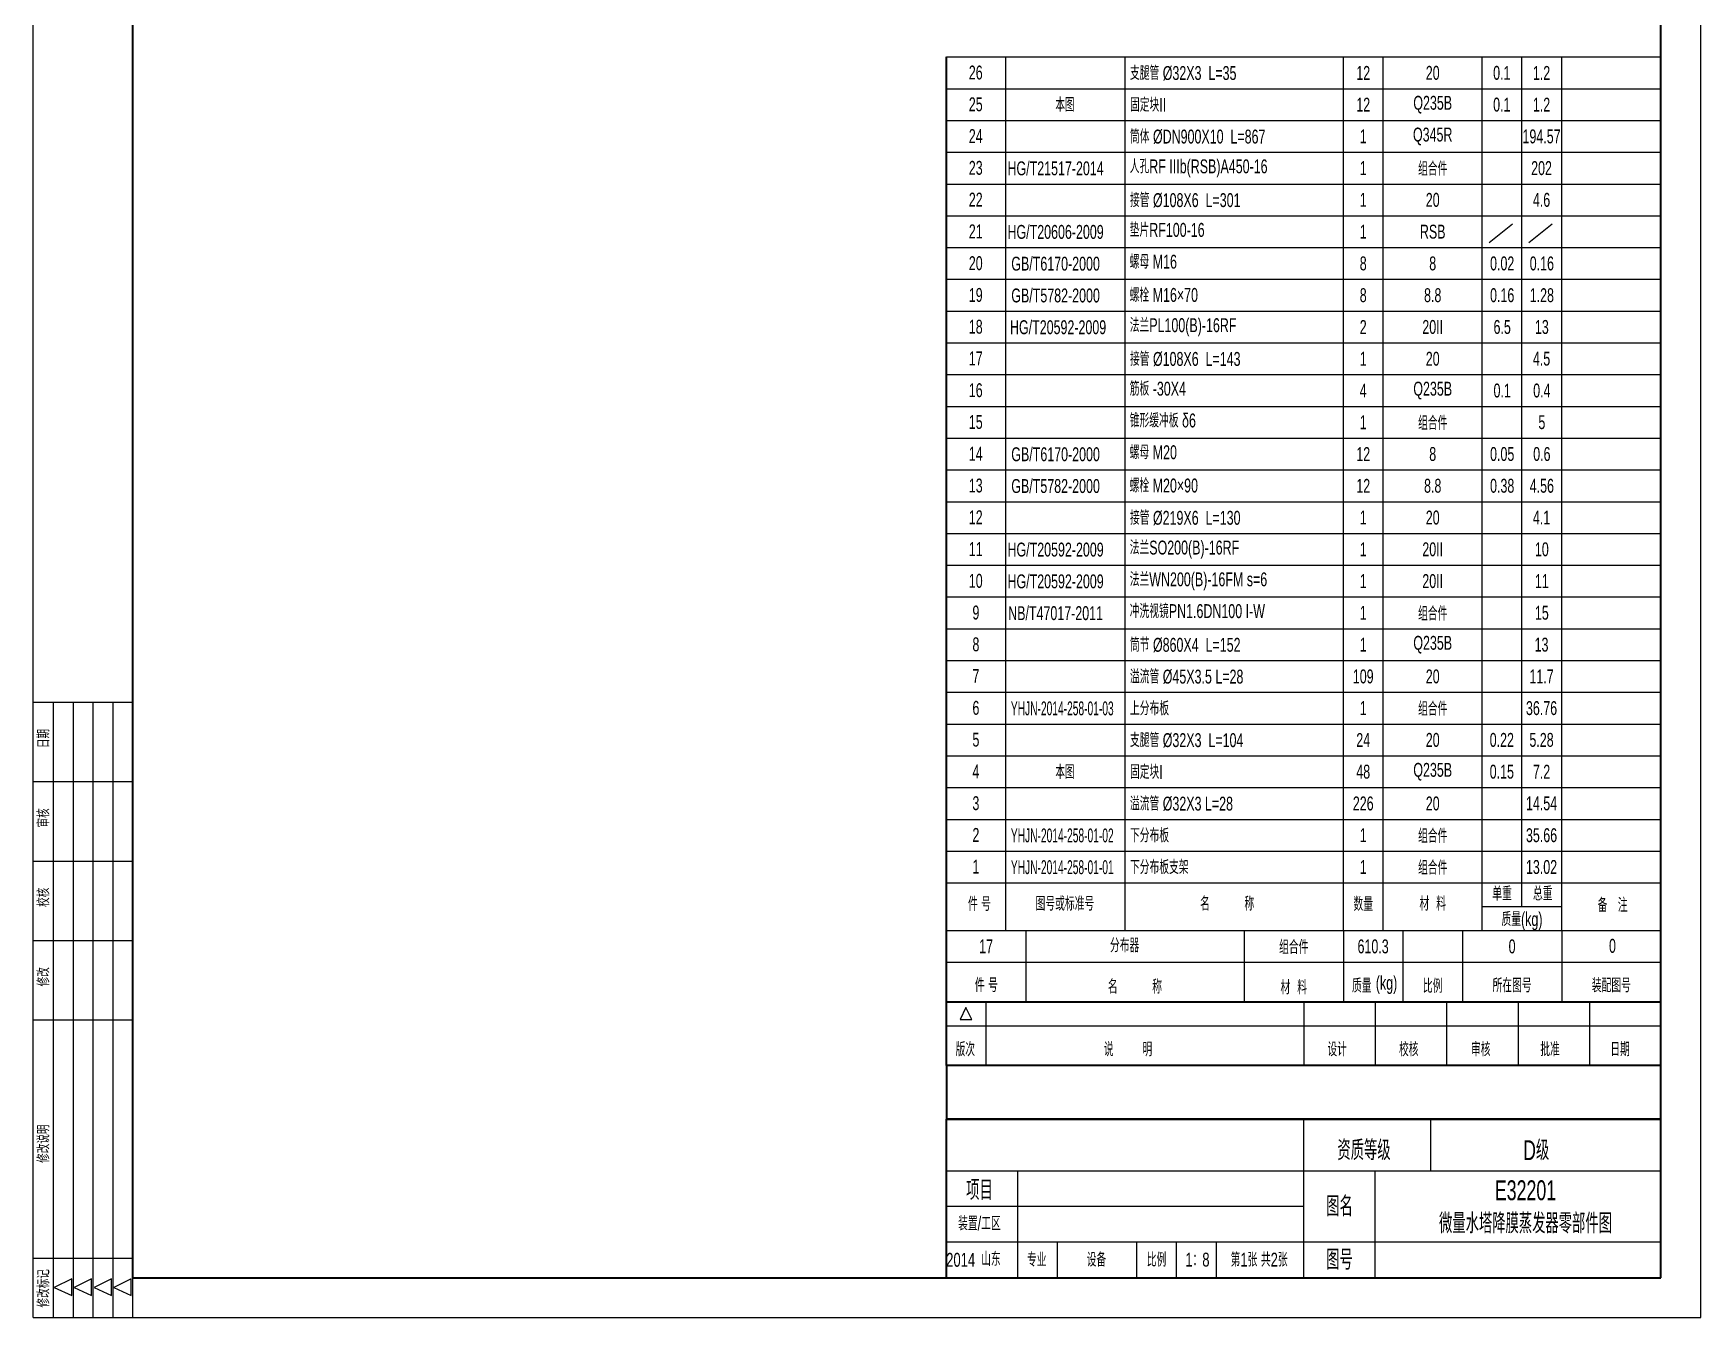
# Model space of a CAD drawing. Header units: millimetres. Extents: x 173791 to 206178, y -159089 to -143118.
# Drawn here: x 176461 to 179122, y -150096 to -148047 of the extents above; entities that cross this region are included whole.
import ezdxf
from ezdxf.enums import TextEntityAlignment as Align

# ---------------------------------------------------------------- set-up
doc = ezdxf.new("R2010")
doc.units = ezdxf.units.MM
doc.layers.add('图层1', color=4, linetype='Continuous', lineweight=35)
doc.styles.add('样式 3.5', font='roms.shx', dxfattribs={"width": 0.7, "height": 3.5, "bigfont": 'hztxt.shx'})
doc.styles.add('样式 5', font='roms.shx', dxfattribs={"width": 0.67, "height": 5, "bigfont": 'hztxt.shx'})

msp = doc.modelspace()

# ---------------------------------------------------------------- linework, layer by layer
at = {"color": 7, "linetype": 'Continuous'}
for p, q in [((176461.2, -150096.4), (176461.2, -146332.8)), ((179122.4, -150096.4), (179122.4, -146332.8)), ((176461.2, -149114.3), (176619.6, -149114.3)), ((176492.9, -149114.3), (176492.9, -150096.4)), ((176524.6, -149114.3), (176524.6, -150096.4)), ((176556.3, -149114.3), (176556.3, -150096.4)), ((176588, -149114.3), (176588, -150096.4)), ((176461.2, -149241.1), (176619.6, -149241.1)), ((176461.2, -149367.8), (176619.6, -149367.8)), ((176461.2, -149494.5), (176619.6, -149494.5)), ((176461.2, -149621.2), (176619.6, -149621.2)), ((176461.2, -150001.4), (176619.6, -150001.4)), ((176461.2, -150096.4), (179122.4, -150096.4))]:
    msp.add_line(p, q, dxfattribs=at)
for p, q in [((177918.5, -148084.7), (179059, -148084.7)), ((178013.6, -149478.7), (178013.6, -148084.7)), ((178203.6, -149478.7), (178203.6, -148084.7)), ((178552.1, -149478.7), (178552.1, -148084.7)), ((178615.5, -149478.7), (178615.5, -148084.7)), ((178773.9, -149478.7), (178773.9, -148084.7)), ((178837.2, -149440.6), (178837.2, -148084.7)), ((178900.6, -149478.7), (178900.6, -148084.7)), ((177918.5, -148135.4), (179059, -148135.4)), ((177918.5, -148186.1), (179059, -148186.1)), ((177918.5, -148236.8), (179059, -148236.8)), ((177918.5, -148287.5), (179059, -148287.5)), ((177918.5, -148338.2), (179059, -148338.2)), ((178784.7, -148381), (178821.9, -148351)), ((178848.1, -148381), (178885.3, -148351)), ((177918.5, -148388.9), (179059, -148388.9)), ((177918.5, -148439.6), (179059, -148439.6)), ((177918.5, -148490.2), (179059, -148490.2)), ((177918.5, -148540.9), (179059, -148540.9)), ((177918.5, -148591.6), (179059, -148591.6)), ((177918.5, -148642.3), (179059, -148642.3)), ((177918.5, -148693), (179059, -148693)), ((177918.5, -148743.7), (179059, -148743.7)), ((177918.5, -148794.4), (179059, -148794.4)), ((177918.5, -148845.1), (179059, -148845.1)), ((177918.5, -148895.7), (179059, -148895.7)), ((177918.5, -148946.4), (179059, -148946.4)), ((177918.5, -148997.1), (179059, -148997.1)), ((177918.5, -149047.8), (179059, -149047.8)), ((177918.5, -149098.5), (179059, -149098.5)), ((177918.5, -149149.2), (179059, -149149.2)), ((177918.5, -149199.9), (179059, -149199.9)), ((177918.5, -149250.6), (179059, -149250.6)), ((177918.5, -149301.3), (179059, -149301.3)), ((177918.5, -149351.9), (179059, -149351.9)), ((177918.5, -149402.6), (179059, -149402.6)), ((178773.9, -149440.6), (178900.6, -149440.6)), ((177918.5, -149478.7), (179059, -149478.7)), ((177918.5, -149592.7), (179059, -149592.7)), ((177949.3, -149601.4), (177940.6, -149620.6)), ((177959.1, -149620.6), (177949.3, -149601.4)), ((177981.9, -149694.1), (177981.9, -149592.7)), ((178488.8, -149592.7), (178488.8, -149694.1)), ((178602.8, -149592.7), (178602.8, -149694.1)), ((178716.8, -149592.7), (178716.8, -149694.1)), ((178830.9, -149592.7), (178830.9, -149694.1)), ((178944.9, -149592.7), (178944.9, -149694.1)), ((177918.5, -149609.2), (177918.5, -149640.9)), ((177918.5, -149630.7), (179059, -149630.7)), ((177940.6, -149620.6), (177959.1, -149620.6)), ((178488.8, -150033.1), (178488.8, -149779.6)), ((178691.5, -149862), (178691.5, -149779.6)), ((177918.5, -149862), (179059, -149862)), ((178032.6, -150033.1), (178032.6, -149862)), ((178602.8, -150033.1), (178602.8, -149862)), ((178488.8, -149919), (177918.5, -149919)), ((179059, -149976), (177918.5, -149976)), ((178095.9, -150033.1), (178095.9, -149976)), ((178222.6, -150033.1), (178222.6, -149976)), ((178286, -150033.1), (178286, -149976)), ((178349.4, -150033.1), (178349.4, -149976)), ((176619.6, -150033.1), (176619.6, -150096.4)), ((176522.5, -150034.3), (176494.7, -150048.4)), ((176494.7, -150048.4), (176522.5, -150061)), ((176522.5, -150061), (176522.5, -150034.3)), ((176554.2, -150034.3), (176526.4, -150048.4)), ((176526.4, -150048.4), (176554.2, -150061)), ((176554.2, -150061), (176554.2, -150034.3)), ((176585.9, -150034.3), (176558.1, -150048.4)), ((176558.1, -150048.4), (176585.9, -150061)), ((176585.9, -150061), (176585.9, -150034.3)), ((176617.5, -150034.3), (176589.8, -150048.4)), ((176589.8, -150048.4), (176617.5, -150061)), ((176617.5, -150061), (176617.5, -150034.3))]:
    msp.add_line(p, q)
at = {"color": 4}
for p, q in [((177918.5, -149406.4), (177918.5, -149438.1)), ((177918.5, -149406.4), (177918.5, -149438.1)), ((177918.5, -149406.4), (177918.5, -149438.1)), ((177918.5, -149457.1), (177918.5, -149488.8))]:
    msp.add_line(p, q, dxfattribs=at)
for points in [[(178045.2, -149478.7), (178045.2, -149592.7)], [(178393.7, -149478.7), (178393.7, -149592.7)], [(178552.1, -149478.7), (178552.1, -149592.7)], [(178647.2, -149478.7), (178647.2, -149592.7)], [(178742.2, -149478.7), (178742.2, -149592.7)], [(178900.6, -149478.7), (178900.6, -149592.7)], [(177918.5, -149529.3), (179059, -149529.3)]]:
    msp.add_lwpolyline(points)
at = {"layer": '图层1'}
for p, q in [((176619.6, -146396.2), (176619.6, -150033.1)), ((179059, -150033.1), (179059, -146396.2)), ((179059, -150033.1), (179059, -146396.2)), ((177918.5, -149640.9), (177918.5, -148084.7)), ((177918.5, -149694.1), (177918.5, -149212.5)), ((177918.5, -149694.1), (177918.5, -149212.5)), ((177918.5, -149592.7), (179059, -149592.7)), ((179059, -149694.1), (177918.5, -149694.1)), ((177918.5, -149694.1), (177918.5, -149779.6)), ((177918.5, -149694.1), (177918.5, -149779.6)), ((177918.5, -149779.6), (179059, -149779.6)), ((177918.5, -149779.6), (179059, -149779.6)), ((179059, -149779.6), (177918.5, -149779.6)), ((177918.5, -150033.1), (177918.5, -149779.6)), ((176619.6, -150033.1), (179059, -150033.1))]:
    msp.add_line(p, q, dxfattribs=at)

# ---------------------------------------------------------------- texts
at = {"style": '样式 3.5'}
for s, height, width, p in [('26', 22.18, 0.67, (177954.3, -148120.7)), ('支腿管 %%C32X3  L=35', 22.176, 0.67, (178211.5, -148121.5)), ('25', 22.18, 0.67, (177954.3, -148171.4)), ('本图', 22.18, 0.55, (178092.5, -148172.2)), ('固定块II', 22.18, 0.67, (178211.5, -148172.2)), ('24', 22.18, 0.67, (177954.3, -148222.1)), ('筒体 %%CDN900X10  L=867', 22.176, 0.67, (178211.5, -148222.9)), ('23', 22.18, 0.67, (177954.3, -148272.8)), ('人孔RF IIIb(RSB)A450-16', 22.176, 0.67, (178211.1, -148270.4)), ('22', 22.18, 0.67, (177954.3, -148323.5)), ('接管 %%C108X6  L=301', 22.176, 0.67, (178211.5, -148324.3)), ('21', 22.18, 0.67, (177954.3, -148374.2)), ('垫片RF100-16', 22.18, 0.67, (178211.1, -148371.8)), ('20', 22.18, 0.67, (177954.3, -148424.9)), ('螺母 M16', 22.18, 0.67, (178211.1, -148422.5)), ('19', 22.18, 0.67, (177954.3, -148475.6)), ('螺栓 M16×70', 22.18, 0.67, (178211, -148475.6)), ('18', 22.18, 0.67, (177954.3, -148526.3)), ('法兰PL100(B)-16RF', 22.176, 0.67, (178211.1, -148523.9)), ('17', 22.18, 0.67, (177954.3, -148576.9)), ('接管 %%C108X6  L=143', 22.176, 0.67, (178211.5, -148577.7)), ('16', 22.18, 0.67, (177954.3, -148627.6)), ('筋板 -30X4', 22.18, 0.67, (178211.1, -148625.2)), ('15', 22.18, 0.67, (177954.3, -148678.3)), ('锥形缓冲板 δ6', 22.18, 0.67, (178211.1, -148675.9)), ('螺母 M20', 22.18, 0.67, (178211.1, -148726.6)), ('14', 22.18, 0.67, (177954.3, -148729)), ('螺栓 M20×90', 22.18, 0.67, (178211, -148779.7)), ('13', 22.18, 0.67, (177954.3, -148779.7)), ('12', 22.18, 0.67, (177954.3, -148830.4)), ('接管 %%C219X6  L=130', 22.176, 0.67, (178211.5, -148831.2)), ('11', 22.18, 0.67, (177954.3, -148881.1)), ('法兰SO200(B)-16RF', 22.176, 0.67, (178211.1, -148878.7)), ('10', 22.18, 0.67, (177954.3, -148931.8)), ('法兰WN200(B)-16FM s=6', 22.176, 0.67, (178211.1, -148929.4)), ('9', 22.2, 0.67, (177960.1, -148982.4)), ('冲洗视镜PN1.6DN100 I-W', 22.176, 0.67, (178211.1, -148980.1)), ('8', 22.2, 0.67, (177960.1, -149033.1)), ('筒节 %%C860X4  L=152', 22.176, 0.67, (178211.5, -149033.9)), ('7', 22.2, 0.67, (177960.1, -149083.8)), ('溢流管 %%C45X3.5 L=28', 22.176, 0.67, (178211.5, -149084.6)), ('6', 22.2, 0.67, (177960.1, -149134.5)), ('YHJN-2014-258-01-03', 22.176, 0.55, (178021.4, -149135.3)), ('上分布板 ', 22.18, 0.67, (178211.5, -149135.3)), ('5', 22.2, 0.67, (177960.1, -149185.2)), ('支腿管 %%C32X3  L=104', 22.176, 0.67, (178211.5, -149186)), ('4', 22.2, 0.67, (177960.1, -149235.9)), ('本图', 22.18, 0.55, (178092.5, -149236.7)), ('固定块I', 22.18, 0.67, (178211.5, -149236.7)), ('3', 22.2, 0.67, (177960.1, -149286.6)), ('溢流管 %%C32X3 L=28', 22.176, 0.67, (178211.5, -149287.3)), ('2', 22.2, 0.67, (177960.1, -149337.3)), ('下分布板 ', 22.18, 0.67, (178211.5, -149338)), ('YHJN-2014-258-01-02', 22.176, 0.55, (178021.4, -149338)), ('1', 22.2, 0.67, (177960.1, -149387.9)), ('YHJN-2014-258-01-01', 22.176, 0.55, (178021.4, -149388.7)), ('下分布板支架', 22.18, 0.67, (178211.5, -149388.7)), ('分布器', 22.18, 0.67, (178179.6, -149513.5)), ('(kg)', 22.18, 0.67, (178603.9, -149573.3))]:
    msp.add_text(s, height=height, dxfattribs=dict(at, width=width)).set_placement(p)
at = {"style": '样式 3.5', "width": 0.67}
for s, height, p in [('12', 22.18, (178583.8, -148110.1)), ('20', 22.18, (178694.7, -148110.1)), ('12', 22.18, (178583.8, -148160.8)), ('Q235B', 22.18, (178694.7, -148160.8)), ('Q345R', 22.18, (178694.7, -148211.5)), ('1', 22.2, (178583.8, -148211.5)), ('HG/T21517-2014', 22.176, (178092.8, -148262.1)), ('组合件', 22.18, (178694.7, -148262.1)), ('1', 22.2, (178583.8, -148262.1)), ('1', 22.2, (178583.8, -148312.8)), ('20', 22.18, (178694.7, -148312.8)), ('HG/T20606-2009', 22.176, (178092.8, -148363.5)), ('1', 22.2, (178583.8, -148363.5)), ('RSB', 22.18, (178694.7, -148363.5)), ('GB/T6170-2000', 22.176, (178092.8, -148414.2)), ('8', 22.2, (178583.8, -148414.2)), ('8', 22.2, (178694.7, -148414.2)), ('GB/T5782-2000', 22.176, (178092.8, -148464.9)), ('8', 22.2, (178583.8, -148464.9)), ('8.8', 22.18, (178694.7, -148464.9)), ('HG/T20592-2009', 22.176, (178096.8, -148515.6)), ('2', 22.2, (178583.8, -148515.6)), ('20II', 22.18, (178694.7, -148515.6)), ('1', 22.2, (178583.8, -148566.3)), ('20', 22.18, (178694.7, -148566.3)), ('4', 22.2, (178583.8, -148617)), ('Q235B', 22.18, (178694.7, -148617)), ('1', 22.2, (178583.8, -148667.7)), ('组合件', 22.18, (178694.7, -148667.7)), ('GB/T6170-2000', 22.176, (178092.8, -148718.3)), ('12', 22.18, (178583.8, -148718.3)), ('8', 22.2, (178694.7, -148718.3)), ('GB/T5782-2000', 22.176, (178092.8, -148769)), ('12', 22.18, (178583.8, -148769)), ('8.8', 22.18, (178694.7, -148769)), ('1', 22.2, (178583.8, -148819.7)), ('20', 22.18, (178694.7, -148819.7)), ('HG/T20592-2009', 22.176, (178092.8, -148870.4)), ('1', 22.2, (178583.8, -148870.4)), ('20II', 22.18, (178694.7, -148870.4)), ('HG/T20592-2009', 22.176, (178092.8, -148921.1)), ('1', 22.2, (178583.8, -148921.1)), ('20II', 22.18, (178694.7, -148921.1)), ('NB/T47017-2011', 22.176, (178092.8, -148971.8)), ('1', 22.2, (178583.8, -148971.8)), ('组合件', 22.18, (178694.7, -148971.8)), ('1', 22.2, (178583.8, -149022.5)), ('Q235B', 22.18, (178694.7, -149022.5)), ('109', 22.18, (178583.8, -149073.2)), ('20', 22.18, (178694.7, -149073.2)), ('1', 22.2, (178583.8, -149123.8)), ('组合件', 22.18, (178694.7, -149123.8)), ('24', 22.18, (178583.8, -149174.5)), ('20', 22.18, (178694.7, -149174.5)), ('48', 22.18, (178583.8, -149225.2)), ('Q235B', 22.18, (178694.7, -149225.2)), ('226', 22.18, (178583.8, -149275.9)), ('20', 22.18, (178694.7, -149275.9)), ('组合件', 22.18, (178694.7, -149326.6)), ('1', 22.2, (178583.8, -149326.6)), ('1', 22.2, (178583.8, -149377.3)), ('组合件', 22.18, (178694.7, -149377.3)), ('单重', 22.18, (178805.4, -149418.8)), ('总重', 22.18, (178870.3, -149418.6)), ('件 号', 22.18, (177971.3, -149435.3)), ('图号或标准号', 22.18, (178107.7, -149434.7)), ('名          称', 22.176, (178366.6, -149434.8)), ('数量', 22.18, (178583.8, -149435.3)), ('材  料', 22.18, (178694.7, -149434.7)), ('质量(kg)', 22.18, (178837.2, -149462.8)), ('备   注', 22.18, (178981.8, -149436.9)), ('17', 22.18, (177981.9, -149504)), ('组合件', 22.18, (178472.9, -149504)), ('610.3', 22.18, (178599.6, -149504)), ('0', 22.2, (178821.4, -149504)), ('0', 22.2, (178981.6, -149503.1)), ('件 号', 22.18, (177982.3, -149564.7)), ('名          称', 22.176, (178219.5, -149567.2)), ('质量', 22.18, (178581.5, -149565.6)), ('比例', 22.18, (178694.7, -149566.1)), ('所在图号', 22.18, (178821.4, -149565.1)), ('装配图号', 22.18, (178979.8, -149565.1)), ('材  料', 22.18, (178472.9, -149568.3))]:
    msp.add_text(s, height=height, dxfattribs=at).set_placement(p, align=Align.MIDDLE)
at = {"color": 1, "style": '样式 3.5', "width": 0.67}
for s, height, p in [('0.1', 22.18, (178805, -148110.1)), ('1.2', 22.18, (178868.4, -148110.1)), ('0.1', 22.18, (178805, -148160.8)), ('1.2', 22.18, (178868.4, -148160.8)), ('194.57', 22.18, (178868.4, -148211.5)), ('202', 22.18, (178868.4, -148262.1)), ('4.6', 22.18, (178868.4, -148312.8)), ('0.02', 22.18, (178805.6, -148414.2)), ('0.16', 22.18, (178868.9, -148414.2)), ('0.16', 22.18, (178805.6, -148464.9)), ('1.28', 22.18, (178868.9, -148464.9)), ('6.5', 22.18, (178805.6, -148515.6)), ('13', 22.18, (178868.9, -148515.6)), ('4.5', 22.18, (178868.4, -148566.3)), ('0.1', 22.18, (178805.6, -148617)), ('0.4', 22.18, (178868.9, -148617)), ('5', 22.2, (178868.9, -148667.7)), ('0.05', 22.18, (178805.6, -148718.3)), ('0.6', 22.18, (178868.9, -148718.3)), ('0.38', 22.18, (178805.6, -148769)), ('4.56', 22.18, (178868.9, -148769)), ('4.1', 22.18, (178868.4, -148819.7)), ('10', 22.18, (178868.9, -148870.4)), ('11', 22.18, (178868.9, -148921.1)), ('15', 22.18, (178868.9, -148971.8)), ('13', 22.18, (178868.4, -149022.5)), ('11.7', 22.18, (178868.4, -149073.2)), ('36.76', 22.18, (178868.4, -149123.8)), ('0.22', 22.18, (178805, -149174.5)), ('5.28', 22.18, (178868.4, -149174.5)), ('0.15', 22.18, (178805, -149225.2)), ('7.2', 22.18, (178868.4, -149225.2)), ('14.54', 22.18, (178868.4, -149275.9)), ('35.66', 22.18, (178868.4, -149326.6)), ('13.02', 22.18, (178868.4, -149377.3))]:
    msp.add_text(s, height=height, dxfattribs=at).set_placement(p, align=Align.MIDDLE)
at = {"char_height": 19.01, "attachment_point": 5, "rotation": 90, "style": '样式 3.5'}
for s, insert in [('日期', (176477.4, -149172.3)), ('审核', (176477.4, -149299)), ('校核', (176477.4, -149425.7)), ('修改', (176477.4, -149552.5)), ('修改说明', (176477.4, -149818.8)), ('修改标记', (176477.4, -150049.6))]:
    msp.add_mtext(s, dxfattribs=dict(at, insert=insert))
at = {"attachment_point": 5}
for s, insert, char_height, style in [('版次', (177948.7, -149668.3), 22.18, '样式 3.5'), ('说        明', (178208.4, -149668.3), 22.18, '样式 3.5'), ('设计', (178542.2, -149668.3), 22.18, '样式 3.5'), ('校核', (178656.5, -149668.3), 22.18, '样式 3.5'), ('审核', (178771.4, -149668.3), 22.18, '样式 3.5'), ('批准', (178882, -149668.3), 22.18, '样式 3.5'), ('日期', (178993.8, -149668.3), 22.18, '样式 3.5'), ('资质等级', (178585, -149829.3), 31.68, '样式 5'), ('D级', (178859.8, -149829.3), 31.68, '样式 5'), ('项目', (177971.2, -149892.9), 31.68, '样式 5'), ('图名', (178546, -149918.8), 31.68, '样式 5'), ('E32201\\P微量水塔降膜蒸发器零部件图', (178842.8, -149919.7), 31.68, '样式 5'), ('装置/工区', (177971.2, -149946.2), 22.18, '样式 3.5'), ('2014', (177941.3, -150004.3), 22.18, '样式 3.5'), ('山东', (177989.6, -150002.9), 22.18, '样式 3.5'), ('专业', (178062.7, -150004), 22.18, '样式 3.5'), ('设备', (178158, -150004), 22.18, '样式 3.5'), ('比例', (178253.9, -150004), 22.18, '样式 3.5'), ('1：8', (178319.2, -150004), 22.18, '样式 3.5'), ('第1张 共2张', (178417.6, -150004), 22.18, '样式 3.5'), ('图号', (178546, -150004), 31.68, '样式 5')]:
    msp.add_mtext(s, dxfattribs=dict(at, insert=insert, char_height=char_height, style=style))

doc.saveas('drawing.dxf')
